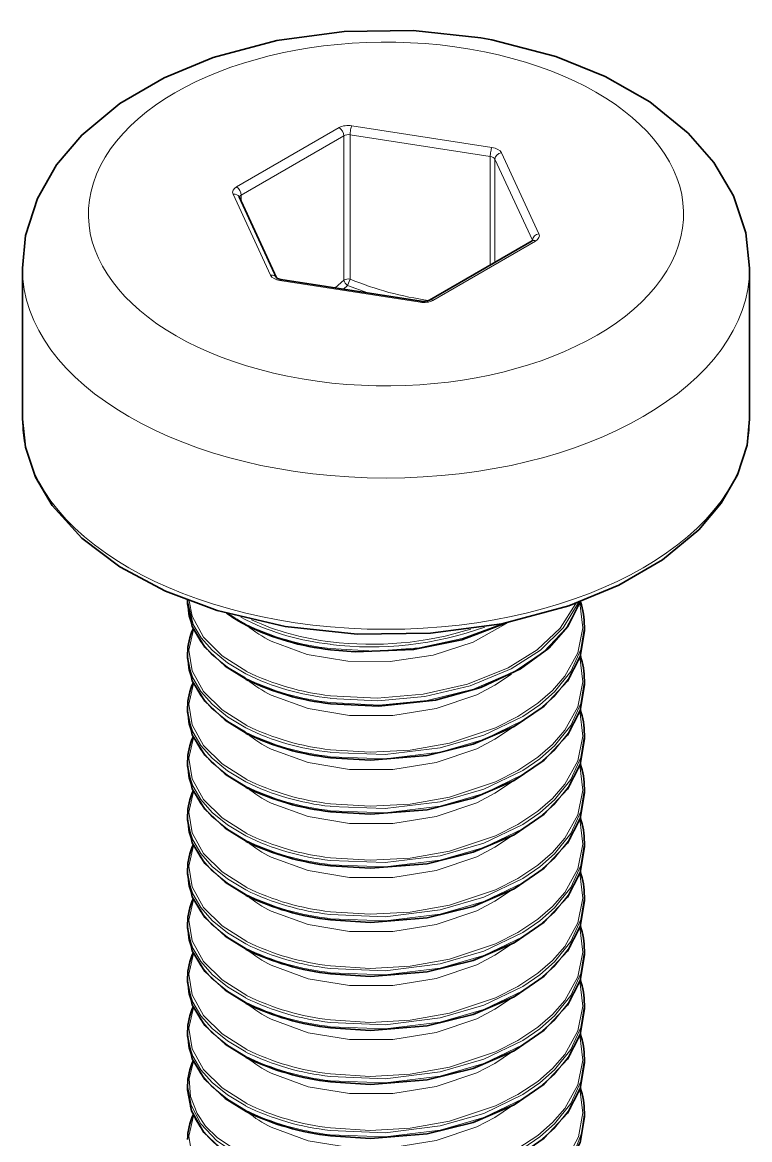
# Model space of a CAD drawing. Extents: x -131 to 1002, y -402 to 783.
# Drawn here: x 711.12 to 716.62, y 747.35 to 755.8 of the extents above; entities that cross this region are included whole.
import ezdxf

# ---------------------------------------------------------------- set-up
doc = ezdxf.new("R2010")
doc.units = 0

msp = doc.modelspace()

# ---------------------------------------------------------------- linework, layer by layer
at = {"color": 7, "lineweight": 13, "ltscale": 0.022391}
for p, q in [((713.5197, 755.0027), (712.7441, 754.5548)), ((714.229, 753.6975), (715.0046, 754.1454))]:
    msp.add_line(p, q, dxfattribs=at)
at = {"color": 7, "lineweight": 13, "ltscale": 0.026804}
for p, q in [((714.6759, 754.8537), (713.6163, 755.0176)), ((714.663, 754.785), (713.6034, 754.9489)), ((713.0728, 753.8465), (714.1324, 753.6826))]:
    msp.add_line(p, q, dxfattribs=at)
at = {"color": 7, "lineweight": 13, "ltscale": 0.022392}
msp.add_line((713.5551, 754.9414), (712.7794, 754.4936), dxfattribs=at)
at = {"color": 7, "lineweight": 13, "ltscale": 0.027277}
for p, q in [((713.5551, 753.8503), (713.5551, 754.9414)), ((713.6034, 753.8578), (713.6034, 754.9489))]:
    msp.add_line(p, q, dxfattribs=at)
at = {"color": 7, "lineweight": 13, "ltscale": 0.01686}
for p, q in [((715.0305, 754.2011), (714.7466, 754.8129)), ((712.7182, 754.4991), (713.0021, 753.8873))]:
    msp.add_line(p, q, dxfattribs=at)
at = {"color": 7, "lineweight": 13, "ltscale": 0.0205}
msp.add_line((714.663, 753.965), (714.663, 754.785), dxfattribs=at)
at = {"color": 7, "lineweight": 13, "ltscale": 0.016861}
msp.add_line((714.9822, 754.1528), (714.6983, 754.7646), dxfattribs=at)
at = {"color": 7, "lineweight": 13, "ltscale": 0.019479}
msp.add_line((714.6983, 753.9854), (714.6983, 754.7646), dxfattribs=at)
at = {"color": 7, "lineweight": 35, "ltscale": 0.01686}
msp.add_line((712.7635, 754.4793), (713.0474, 753.8676), dxfattribs=at)
at = {"color": 7, "lineweight": 13, "ltscale": 0.001213}
msp.add_line((712.7794, 754.4451), (712.7794, 754.4936), dxfattribs=at)
at = {"color": 7, "lineweight": 35, "ltscale": 0.022392}
msp.add_line((714.204, 753.7), (714.9797, 754.1478), dxfattribs=at)
at = {"color": 7, "lineweight": 35, "ltscale": 0.000189516}
msp.add_line((714.9797, 754.1478), (714.9857, 754.1524), dxfattribs=at)
at = {"color": 7, "lineweight": 35, "ltscale": 0.028577}
for p, q in [((711.1244, 752.7987), (711.1244, 753.9418)), ((716.6244, 752.7988), (716.6244, 753.9419))]:
    msp.add_line(p, q, dxfattribs=at)
at = {"color": 7, "lineweight": 13, "ltscale": 0.001325}
msp.add_line((713.6034, 753.8578), (713.584, 753.8085), dxfattribs=at)
at = {"color": 7, "lineweight": 35, "ltscale": 0.026804}
msp.add_line((713.0804, 753.8551), (714.14, 753.6912), dxfattribs=at)
at = {"color": 7, "lineweight": 13, "ltscale": 0.002202}
msp.add_line((713.4893, 753.7919), (713.5551, 753.8503), dxfattribs=at)
at = {"color": 7, "lineweight": 13, "ltscale": 0.001009}
msp.add_line((713.5537, 753.7819), (713.584, 753.8085), dxfattribs=at)
at = {"color": 7, "lineweight": 13, "ltscale": 0.004038}
msp.add_line((713.7359, 753.7537), (713.584, 753.8085), dxfattribs=at)
at = {"color": 7, "lineweight": 35, "ltscale": 0.000804138}
for p, q in [((712.3744, 751.4042), (712.3744, 751.4364)), ((712.3744, 750.996), (712.3744, 751.0281)), ((712.3744, 750.1795), (712.3744, 750.2117)), ((712.3744, 749.7712), (712.3744, 749.8034)), ((715.3744, 749.1589), (715.3744, 749.191)), ((715.3744, 748.7506), (715.3744, 748.7828)), ((712.3744, 748.1382), (712.3744, 748.1704)), ((712.3744, 747.73), (712.3744, 747.7621))]:
    msp.add_line(p, q, dxfattribs=at)
at = {"color": 7, "lineweight": 13, "ltscale": 0.001049}
msp.add_line((712.8144, 751.283), (712.7774, 751.3027), dxfattribs=at)
at = {"color": 7, "lineweight": 35, "ltscale": 0.000802612}
for p, q in [((715.3744, 751.2001), (715.3744, 751.2322)), ((715.3744, 750.7919), (715.3744, 750.824)), ((712.3744, 750.5878), (712.3744, 750.6199)), ((715.3744, 750.3837), (715.3744, 750.4158)), ((715.3744, 749.9754), (715.3744, 750.0075)), ((715.3744, 749.5671), (715.3744, 749.5992)), ((712.3744, 749.363), (712.3744, 749.3951)), ((712.3744, 748.9548), (712.3744, 748.9869)), ((712.3744, 748.5465), (712.3744, 748.5786)), ((715.3744, 748.3424), (715.3744, 748.3745)), ((715.3744, 747.9341), (715.3744, 747.9662)), ((715.3744, 747.5259), (715.3744, 747.558))]:
    msp.add_line(p, q, dxfattribs=at)
at = {"color": 7, "lineweight": 35}
for points in [[(711.1244, 753.9418), (711.1487, 754.1881), (711.238, 754.4677), (711.3824, 754.7206), (711.5734, 754.946), (711.8618, 755.1849), (712.196, 755.3801), (712.5673, 755.5331), (713.05, 755.6616), (713.5593, 755.7296), (714.0786, 755.7361), (714.5913, 755.6813)], [(716.6244, 753.9419), (716.5957, 754.2086), (716.5021, 754.4866), (716.3531, 754.7391), (716.1604, 754.9608), (715.8691, 755.1972), (715.5325, 755.3899), (715.1594, 755.5405), (714.675, 755.6663), (714.5913, 755.6813)], [(713.1116, 751.2321), (712.5971, 751.3535), (712.2065, 751.4998), (711.8622, 751.6837), (711.5738, 751.9011), (711.3503, 752.1473), (711.2233, 752.3621), (711.1471, 752.5878), (711.1244, 752.7987)], [(713.1116, 751.2321), (713.6566, 751.1738), (714.2103, 751.1808), (714.7506, 751.2529), (715.2558, 751.3873), (715.6355, 751.5436), (715.9663, 751.7366), (716.2389, 751.9619), (716.41, 752.1635), (716.5325, 752.3777), (716.605, 752.6041), (716.6244, 752.7988)], [(715.3436, 751.4186), (715.2496, 751.2319), (715.1059, 751.069), (714.8926, 750.9121), (714.5918, 750.7705), (714.2479, 750.6757), (713.8198, 750.63), (713.4552, 750.648)], [(712.3744, 751.4042), (712.4088, 751.2311), (712.5035, 751.0752), (712.6577, 750.9321), (712.8177, 750.8338)], [(714.7786, 751.2585), (714.4489, 751.1322), (714.0828, 751.0576), (713.6407, 751.0405), (713.4552, 751.0563)], [(715.3744, 751.2001), (715.3422, 751.006), (715.247, 750.8199), (715.0715, 750.6305), (714.8429, 750.4755), (714.5339, 750.342), (714.1856, 750.2562), (713.7573, 750.2211), (713.4552, 750.2397)], [(712.3744, 750.996), (712.4088, 750.8229), (712.5035, 750.6669), (712.6577, 750.5239), (712.8177, 750.4255)], [(715.3744, 750.7919), (715.3422, 750.5978), (715.247, 750.4116), (715.0715, 750.2223), (714.8429, 750.0672), (714.534, 749.9338), (714.1856, 749.8479), (713.7573, 749.8129), (713.4552, 749.8315)], [(712.3744, 750.5878), (712.4088, 750.4147), (712.5035, 750.2587), (712.6577, 750.1157), (712.8177, 750.0173)], [(715.3744, 750.3837), (715.3422, 750.1895), (715.247, 750.0034), (715.0715, 749.814), (714.8429, 749.6589), (714.534, 749.5256), (714.1856, 749.4397), (713.7573, 749.4046), (713.4552, 749.4233)], [(712.3744, 750.1795), (712.4088, 750.0064), (712.5035, 749.8505), (712.6577, 749.7074), (712.8177, 749.6091)], [(715.3744, 749.9754), (715.3422, 749.7812), (715.247, 749.5951), (715.0715, 749.4058), (714.8429, 749.2507), (714.5339, 749.1173), (714.1856, 749.0314), (713.7573, 748.9963), (713.4552, 749.015)], [(712.3744, 749.7712), (712.4088, 749.5981), (712.5035, 749.4422), (712.6577, 749.2992), (712.8177, 749.2008)], [(715.3744, 749.5671), (715.3422, 749.373), (715.247, 749.1869), (715.0715, 748.9976), (714.8429, 748.8425), (714.5339, 748.709), (714.1856, 748.6232), (713.7573, 748.5881), (713.4552, 748.6068)], [(712.3744, 749.363), (712.4088, 749.1899), (712.5035, 749.0339), (712.6577, 748.8909), (712.8177, 748.7925)], [(715.3744, 749.1589), (715.3422, 748.9648), (715.247, 748.7786), (715.0715, 748.5893), (714.8429, 748.4342), (714.5339, 748.3008), (714.1856, 748.215), (713.7573, 748.1799), (713.4552, 748.1985)], [(712.3744, 748.9548), (712.4088, 748.7816), (712.5035, 748.6257), (712.6577, 748.4827), (712.8177, 748.3843)], [(715.3744, 748.7506), (715.3422, 748.5565), (715.247, 748.3704), (715.0715, 748.181), (714.8429, 748.026), (714.5339, 747.8926), (714.1856, 747.8067), (713.7573, 747.7716), (713.4552, 747.7903)], [(712.3744, 748.5465), (712.4088, 748.3734), (712.5035, 748.2175), (712.6577, 748.0745), (712.8177, 747.9761)], [(715.3744, 748.3424), (715.3422, 748.1483), (715.247, 747.9622), (715.0715, 747.7728), (714.8429, 747.6177), (714.5339, 747.4843), (714.1856, 747.3984), (713.7573, 747.3634), (713.4552, 747.382)], [(712.3744, 748.1382), (712.4088, 747.9651), (712.5035, 747.8092), (712.6577, 747.6662), (712.8177, 747.5678)], [(715.3744, 747.9341), (715.3422, 747.7401), (715.247, 747.5539), (715.0715, 747.3645), (714.8429, 747.2095), (714.534, 747.076), (714.1856, 746.9902), (713.7573, 746.9551), (713.4552, 746.9738)], [(712.3744, 747.73), (712.4033, 747.571), (712.497, 747.409), (712.6557, 747.2594), (712.8177, 747.1595)], [(715.3744, 747.5259), (715.3422, 747.3318), (715.247, 747.1456), (715.0715, 746.9563), (714.8429, 746.8012), (714.5339, 746.6678), (714.1856, 746.5819), (713.7573, 746.5469), (713.4552, 746.5656)]]:
    msp.add_lwpolyline(points, dxfattribs=at)
at = {"color": 7, "lineweight": 13}
for points in [[(712.8144, 750.8747), (712.676, 750.9575), (712.5591, 751.0526), (712.4763, 751.1467), (712.4166, 751.2477), (712.3744, 751.4301)], [(712.8208, 750.8933), (712.6348, 751.0115), (712.4937, 751.1522), (712.408, 751.3094), (712.3851, 751.4261)], [(715.3428, 751.4182), (715.238, 751.2197), (715.0694, 751.0428), (714.8503, 750.8947), (714.5353, 750.7585), (714.1861, 750.6728), (713.8216, 750.6385), (713.452, 750.6567)], [(715.329, 751.4132), (715.215, 751.2219), (715.0419, 751.0527), (714.8221, 750.9116), (714.511, 750.7828), (714.1689, 750.7021), (713.8129, 750.6705), (713.452, 750.6889)], [(715.3408, 751.4103), (715.3638, 751.2212), (715.3244, 751.0334), (715.2259, 750.8561), (715.1333, 750.7496), (715.0213, 750.6523), (714.8706, 750.5523), (714.7018, 750.4673), (714.3534, 750.3511), (714.0568, 750.2986), (713.7537, 750.2817), (713.454, 750.3005)], [(712.813, 750.8433), (712.6749, 750.9261), (712.5583, 751.0212), (712.4744, 751.1172), (712.4146, 751.2201), (712.3845, 751.3113), (712.3744, 751.4042)], [(715.3097, 751.4061), (715.1912, 751.2205), (715.0166, 751.057), (714.798, 750.921), (714.4914, 750.7974), (714.1556, 750.7202), (713.807, 750.6903), (713.454, 750.7087)], [(713.0051, 751.1226), (713.2794, 751.0215), (713.5865, 750.9701), (713.9065, 750.9677), (714.2303, 751.0152), (714.5347, 751.1136), (714.7984, 751.2626)], [(714.7531, 751.2534), (714.451, 751.1407), (714.124, 751.0715), (713.7864, 751.0462), (713.452, 751.065)], [(712.8208, 750.485), (712.6357, 750.6025), (712.4951, 750.7421), (712.409, 750.8983), (712.3845, 751.0544), (712.4179, 751.2099)], [(715.3744, 751.2322), (715.348, 751.0585), (715.2709, 750.892), (715.1483, 750.7389), (715.0373, 750.6409), (714.9096, 750.553), (714.6147, 750.4105), (714.2841, 750.3151), (713.8684, 750.2639), (713.452, 750.2806)], [(715.3744, 751.2001), (715.348, 751.0264), (715.2709, 750.8599), (715.1483, 750.7068), (715.0373, 750.6088), (714.9096, 750.5209), (714.6147, 750.3784), (714.2841, 750.283), (713.8684, 750.2318), (713.452, 750.2485)], [(712.8144, 750.4664), (712.676, 750.5492), (712.5591, 750.6443), (712.4748, 750.7405), (712.4147, 750.8437), (712.3845, 750.9351), (712.3744, 751.0281)], [(712.813, 750.435), (712.6749, 750.5178), (712.5583, 750.613), (712.4744, 750.7089), (712.4146, 750.8118), (712.3845, 750.9031), (712.3744, 750.996)], [(715.3408, 751.002), (715.3638, 750.8129), (715.3244, 750.6252), (715.2259, 750.4478), (715.1333, 750.3414), (715.0213, 750.2441), (714.8706, 750.144), (714.7018, 750.059), (714.3534, 749.9428), (714.0568, 749.8903), (713.7537, 749.8734), (713.454, 749.8922)], [(713.0051, 750.7143), (713.2851, 750.6118), (713.5988, 750.5608), (713.925, 750.5607), (714.2533, 750.6124), (714.5601, 750.7166), (714.6986, 750.7883), (714.8227, 750.8728)], [(715.3744, 750.824), (715.348, 750.6503), (715.2709, 750.4838), (715.1483, 750.3306), (715.0373, 750.2326), (714.9096, 750.1447), (714.6147, 750.0023), (714.2841, 749.9069), (713.8684, 749.8557), (713.452, 749.8724)], [(712.8208, 750.0768), (712.6357, 750.1942), (712.4951, 750.3339), (712.409, 750.4901), (712.3845, 750.6462), (712.4179, 750.8016)], [(715.3744, 750.7919), (715.348, 750.6182), (715.2709, 750.4517), (715.1483, 750.2985), (715.0373, 750.2005), (714.9096, 750.1126), (714.6147, 749.9702), (714.2841, 749.8747), (713.8684, 749.8235), (713.452, 749.8403)], [(712.8144, 750.0582), (712.676, 750.141), (712.5591, 750.2361), (712.4748, 750.3323), (712.4147, 750.4354), (712.3845, 750.5268), (712.3744, 750.6199)], [(712.813, 750.0267), (712.6749, 750.1096), (712.5583, 750.2047), (712.4744, 750.3007), (712.4146, 750.4036), (712.3845, 750.4948), (712.3744, 750.5878)], [(715.3408, 750.5938), (715.3638, 750.4047), (715.3244, 750.217), (715.2259, 750.0396), (715.1333, 749.9332), (715.0213, 749.8358), (714.8706, 749.7358), (714.7018, 749.6508), (714.3534, 749.5345), (714.0568, 749.4821), (713.7537, 749.4652), (713.454, 749.484)], [(713.0051, 750.306), (713.2851, 750.2036), (713.5988, 750.1526), (713.925, 750.1525), (714.2533, 750.2041), (714.5601, 750.3083), (714.6986, 750.3801), (714.8227, 750.4645)], [(715.3744, 750.4158), (715.348, 750.242), (715.2709, 750.0756), (715.1483, 749.9224), (715.0373, 749.8243), (714.9096, 749.7365), (714.6147, 749.5941), (714.2841, 749.4986), (713.8684, 749.4474), (713.452, 749.4642)], [(712.8208, 749.6686), (712.6357, 749.7859), (712.4951, 749.9257), (712.409, 750.0818), (712.3845, 750.2379), (712.4179, 750.3934)], [(715.3744, 750.3837), (715.348, 750.2099), (715.2709, 750.0434), (715.1483, 749.8903), (715.0373, 749.7922), (714.9096, 749.7043), (714.6147, 749.5619), (714.2841, 749.4664), (713.8684, 749.4153), (713.452, 749.432)], [(712.8144, 749.65), (712.676, 749.7327), (712.5591, 749.8278), (712.4748, 749.924), (712.4147, 750.0272), (712.3845, 750.1185), (712.3744, 750.2117)], [(712.813, 749.6185), (712.6749, 749.7014), (712.5583, 749.7965), (712.4744, 749.8925), (712.4146, 749.9954), (712.3845, 750.0865), (712.3744, 750.1795)], [(715.3408, 750.1855), (715.3638, 749.9965), (715.3244, 749.8087), (715.2259, 749.6313), (715.1333, 749.5249), (715.0213, 749.4276), (714.8706, 749.3276), (714.7018, 749.2425), (714.3534, 749.1263), (714.0568, 749.0738), (713.7537, 749.0569), (713.454, 749.0757)], [(713.0051, 749.8978), (713.2851, 749.7953), (713.5988, 749.7443), (713.9251, 749.7443), (714.2533, 749.7959), (714.5601, 749.9001), (714.6986, 749.9719), (714.8227, 750.0563)], [(712.8208, 749.2603), (712.6357, 749.3777), (712.4951, 749.5174), (712.409, 749.6736), (712.3845, 749.8297), (712.4179, 749.9852)], [(715.3744, 750.0075), (715.348, 749.8337), (715.2709, 749.6673), (715.1483, 749.5142), (715.0373, 749.4161), (714.9096, 749.3282), (714.6147, 749.1858), (714.2841, 749.0903), (713.8684, 749.0392), (713.452, 749.0559)], [(715.3744, 749.9754), (715.348, 749.8016), (715.2709, 749.6351), (715.1483, 749.482), (715.0373, 749.384), (714.9096, 749.2961), (714.6147, 749.1537), (714.2841, 749.0582), (713.8684, 749.007), (713.452, 749.0238)], [(712.8144, 749.2417), (712.676, 749.3245), (712.5591, 749.4196), (712.4748, 749.5157), (712.4147, 749.619), (712.3845, 749.7103), (712.3744, 749.8034)], [(712.813, 749.2103), (712.6749, 749.2931), (712.5583, 749.3882), (712.4744, 749.4842), (712.4146, 749.5871), (712.3845, 749.6783), (712.3744, 749.7712)], [(715.3408, 749.7773), (715.3638, 749.5882), (715.3244, 749.4005), (715.2259, 749.2231), (715.1333, 749.1166), (715.0213, 749.0193), (714.8706, 748.9193), (714.7018, 748.8342), (714.3534, 748.7181), (714.0568, 748.6656), (713.7537, 748.6487), (713.454, 748.6675)], [(713.0051, 749.4896), (713.2851, 749.3871), (713.5988, 749.3361), (713.925, 749.336), (714.2533, 749.3876), (714.5601, 749.4918), (714.6986, 749.5636), (714.8227, 749.6481)], [(712.8208, 748.8521), (712.6357, 748.9695), (712.4951, 749.1091), (712.409, 749.2654), (712.3845, 749.4214), (712.4179, 749.5769)], [(715.3744, 749.5992), (715.348, 749.4255), (715.2709, 749.259), (715.1483, 749.1059), (715.0373, 749.0079), (714.9096, 748.92), (714.6147, 748.7776), (714.2841, 748.6821), (713.8684, 748.6309), (713.452, 748.6476)], [(715.3744, 749.5671), (715.348, 749.3934), (715.2709, 749.2269), (715.1483, 749.0737), (715.0373, 748.9757), (714.9096, 748.8879), (714.6147, 748.7454), (714.2841, 748.65), (713.8684, 748.5988), (713.452, 748.6155)], [(712.8144, 748.8334), (712.676, 748.9163), (712.5591, 749.0114), (712.4748, 749.1075), (712.4147, 749.2107), (712.3845, 749.302), (712.3744, 749.3951)], [(712.813, 748.802), (712.6749, 748.8849), (712.5583, 748.98), (712.4744, 749.0759), (712.4146, 749.1788), (712.3845, 749.27), (712.3744, 749.363)], [(715.3408, 749.369), (715.3638, 749.1799), (715.3244, 748.9922), (715.2259, 748.8148), (715.1333, 748.7084), (715.0213, 748.6111), (714.8706, 748.511), (714.7018, 748.426), (714.3534, 748.3098), (714.0568, 748.2573), (713.7537, 748.2404), (713.454, 748.2593)], [(713.0051, 749.0813), (713.2851, 748.9788), (713.5988, 748.9279), (713.925, 748.9277), (714.2533, 748.9794), (714.5601, 749.0836), (714.6986, 749.1553), (714.8227, 749.2398)], [(712.8208, 748.4438), (712.6357, 748.5612), (712.4951, 748.7009), (712.409, 748.8571), (712.3845, 749.0132), (712.4179, 749.1686)], [(715.3744, 749.191), (715.348, 749.0173), (715.2709, 748.8508), (715.1483, 748.6976), (715.0373, 748.5996), (714.9096, 748.5117), (714.6147, 748.3693), (714.2841, 748.2738), (713.8684, 748.2227), (713.452, 748.2394)], [(715.3744, 749.1589), (715.348, 748.9851), (715.2709, 748.8187), (715.1483, 748.6655), (715.0373, 748.5675), (714.9096, 748.4796), (714.6147, 748.3372), (714.2841, 748.2417), (713.8684, 748.1906), (713.452, 748.2073)], [(712.8144, 748.4252), (712.676, 748.508), (712.5591, 748.6031), (712.4748, 748.6992), (712.4147, 748.8024), (712.3845, 748.8938), (712.3744, 748.9869)], [(715.3408, 748.9608), (715.3638, 748.7717), (715.3244, 748.584), (715.2259, 748.4066), (715.1333, 748.3002), (715.0213, 748.2029), (714.8706, 748.1028), (714.7018, 748.0178), (714.3534, 747.9016), (714.0568, 747.8491), (713.7537, 747.8322), (713.454, 747.851)], [(712.813, 748.3937), (712.6749, 748.4766), (712.5583, 748.5717), (712.4744, 748.6677), (712.4146, 748.7706), (712.3845, 748.8618), (712.3744, 748.9548)], [(713.0051, 748.6731), (713.2851, 748.5706), (713.5988, 748.5196), (713.925, 748.5195), (714.2533, 748.5712), (714.5601, 748.6754), (714.6986, 748.7471), (714.8227, 748.8315)], [(712.8208, 748.0355), (712.6357, 748.153), (712.4951, 748.2926), (712.409, 748.4489), (712.3845, 748.605), (712.4179, 748.7604)], [(715.3744, 748.7828), (715.348, 748.609), (715.2709, 748.4425), (715.1483, 748.2894), (715.0373, 748.1914), (714.9096, 748.1035), (714.6147, 747.9611), (714.2841, 747.8656), (713.8684, 747.8145), (713.452, 747.8312)], [(715.3744, 748.7506), (715.348, 748.5769), (715.2709, 748.4104), (715.1483, 748.2573), (715.0373, 748.1592), (714.9096, 748.0714), (714.6147, 747.929), (714.2841, 747.8334), (713.8684, 747.7823), (713.452, 747.799)], [(712.8144, 748.017), (712.676, 748.0997), (712.5591, 748.1948), (712.4748, 748.291), (712.4147, 748.3942), (712.3845, 748.4855), (712.3744, 748.5786)], [(712.813, 747.9855), (712.6749, 748.0684), (712.5583, 748.1635), (712.4744, 748.2595), (712.4146, 748.3624), (712.3845, 748.4536), (712.3744, 748.5465)], [(715.3408, 748.5526), (715.3638, 748.3635), (715.3244, 748.1757), (715.2259, 747.9983), (715.1333, 747.8919), (715.0213, 747.7946), (714.8706, 747.6946), (714.7018, 747.6095), (714.3534, 747.4933), (714.0568, 747.4408), (713.7537, 747.424), (713.454, 747.4427)], [(713.0051, 748.2648), (713.2851, 748.1624), (713.5988, 748.1113), (713.925, 748.1113), (714.2533, 748.1629), (714.5601, 748.2671), (714.6986, 748.3389), (714.8227, 748.4233)], [(715.3744, 748.3745), (715.348, 748.2008), (715.2709, 748.0343), (715.1483, 747.8812), (715.0373, 747.7831), (714.9096, 747.6953), (714.6147, 747.5528), (714.2841, 747.4573), (713.8684, 747.4062), (713.452, 747.4229)], [(712.8208, 747.6273), (712.6357, 747.7448), (712.4951, 747.8844), (712.409, 748.0406), (712.3845, 748.1967), (712.4179, 748.3522)], [(715.3744, 748.3424), (715.348, 748.1686), (715.2709, 748.0021), (715.1483, 747.849), (715.0373, 747.751), (714.9096, 747.6631), (714.6147, 747.5207), (714.2841, 747.4252), (713.8684, 747.374), (713.452, 747.3907)], [(712.8144, 747.6087), (712.676, 747.6915), (712.5591, 747.7866), (712.4748, 747.8828), (712.4147, 747.986), (712.3845, 748.0773), (712.3744, 748.1704)], [(712.813, 747.5773), (712.6749, 747.6601), (712.5583, 747.7552), (712.4744, 747.8512), (712.4146, 747.9541), (712.3845, 748.0453), (712.3744, 748.1382)], [(715.3408, 748.1443), (715.3638, 747.9552), (715.3244, 747.7675), (715.2259, 747.5901), (715.1333, 747.4836), (715.0213, 747.3864), (714.8706, 747.2863), (714.7018, 747.2013), (714.3534, 747.0851), (714.0568, 747.0326), (713.7537, 747.0157), (713.454, 747.0345)], [(713.0051, 747.8566), (713.2851, 747.7541), (713.5988, 747.7031), (713.925, 747.703), (714.2533, 747.7546), (714.5601, 747.8589), (714.6986, 747.9306), (714.8227, 748.0151)], [(715.3744, 747.9662), (715.348, 747.7925), (715.2709, 747.626), (715.1483, 747.4729), (715.0373, 747.3749), (714.9096, 747.287), (714.6147, 747.1445), (714.2841, 747.0491), (713.8684, 746.9979), (713.452, 747.0146)], [(712.4179, 747.9439), (712.3859, 747.8128), (712.3953, 747.6803), (712.4453, 747.5515), (712.5105, 747.4568), (712.5966, 747.369), (712.8208, 747.2191)], [(715.3744, 747.9341), (715.348, 747.7604), (715.2709, 747.5939), (715.1483, 747.4408), (715.0373, 747.3428), (714.9096, 747.2549), (714.6147, 747.1124), (714.2841, 747.017), (713.8684, 746.9658), (713.452, 746.9825)], [(712.3744, 747.7621), (712.4001, 747.6145), (712.4753, 747.4738), (712.5948, 747.3459), (712.8144, 747.2004)], [(713.454, 746.6262), (713.8257, 746.6082), (714.1996, 746.645), (714.5565, 746.7362), (714.8753, 746.8807), (715.0765, 747.0229), (715.2319, 747.1901), (715.3306, 747.3763), (715.3641, 747.5558), (715.3408, 747.736)], [(712.8208, 746.8108), (712.6359, 746.9281), (712.4953, 747.0676), (712.4092, 747.2236), (712.3845, 747.3796), (712.4176, 747.535)], [(713.0051, 747.4483), (713.2851, 747.3458), (713.5988, 747.2949), (713.925, 747.2947), (714.2533, 747.3464), (714.5601, 747.4506), (714.6986, 747.5223), (714.8227, 747.6068)], [(713.452, 746.6064), (713.7938, 746.5877), (714.1384, 746.615), (714.4715, 746.6881), (714.7775, 746.8065), (715.04, 746.9688), (715.155, 747.0716), (715.2487, 747.1842), (715.3108, 747.2896), (715.3525, 747.3995), (715.3744, 747.558)], [(715.3744, 747.5259), (715.348, 747.3522), (715.2709, 747.1857), (715.1483, 747.0325), (715.0373, 746.9345), (714.9096, 746.8466), (714.6147, 746.7042), (714.2841, 746.6087), (713.8684, 746.5576), (713.452, 746.5743)]]:
    msp.add_lwpolyline(points, dxfattribs=at)
at = {"color": 7, "lineweight": 35}
for centre, radius, start, end in [((713.0861, 753.9194), 0.0644, 232.3851, 264.99437), ((714.1587, 753.7958), 0.1061, 259.87854, 295.29891), ((714.7667, 751.231), 0.6077, 0.12197, 18.01725), ((713.3696, 752.3207), 1.2116, 234.69429, 242.90322), ((713.6608, 752.9649), 1.9189, 243.92651, 263.85408), ((712.8387, 751.0256), 0.4644, 155.80319, 179.69496), ((714.7665, 750.8227), 0.6079, 0.12424, 18.15022), ((713.6608, 752.5566), 1.9189, 243.92651, 263.85408), ((712.8387, 750.6174), 0.4644, 155.80319, 179.69496), ((714.7665, 750.4144), 0.6079, 0.12424, 18.15022), ((712.8387, 750.2092), 0.4644, 155.80319, 179.69496), ((713.6608, 752.1484), 1.9189, 243.92651, 263.85408), ((714.7665, 750.0062), 0.6079, 0.12424, 18.15022), ((712.8387, 749.8009), 0.4644, 155.80319, 179.69496), ((713.6608, 751.7401), 1.9189, 243.92651, 263.85407), ((714.7665, 749.598), 0.6079, 0.12424, 18.15022), ((712.8387, 749.3927), 0.4644, 155.80319, 179.69496), ((713.6608, 751.3319), 1.9189, 243.92651, 263.85407), ((714.7665, 749.1897), 0.6079, 0.12424, 18.15022), ((712.8387, 748.9844), 0.4644, 155.80319, 179.69496), ((713.6608, 750.9236), 1.9189, 243.92651, 263.85407), ((714.7665, 748.7814), 0.6079, 0.12424, 18.15022), ((713.6608, 750.5154), 1.9189, 243.92651, 263.85408), ((712.8387, 748.5762), 0.4644, 155.80319, 179.69496), ((714.7665, 748.3732), 0.6079, 0.12424, 18.15022), ((713.6608, 750.1072), 1.9189, 243.92651, 263.85407), ((712.8387, 748.1679), 0.4644, 155.80319, 179.69496), ((714.7665, 747.965), 0.6079, 0.12424, 18.15022), ((712.839, 747.7596), 0.4647, 155.79551, 179.68864), ((713.6608, 749.6989), 1.9189, 243.92651, 263.85408), ((714.7656, 747.5566), 0.6088, 0.13681, 18.13566), ((712.8387, 747.3514), 0.4644, 155.78548, 179.69426), ((713.6608, 749.2906), 1.9189, 243.92651, 263.85408)]:
    msp.add_arc(centre, radius, start, end, dxfattribs=at)
at = {"color": 7, "lineweight": 13}
for centre, radius, start, end in [((714.5071, 756.0155), 2.3388, 247.27351, 262.43118), ((713.6517, 753.8871), 0.1036, 200.80284, 229.22291), ((713.3792, 752.3535), 1.2389, 235.89677, 242.80942), ((713.6593, 752.9798), 1.9252, 243.91158, 263.82262), ((713.6602, 753.0121), 1.9256, 243.93662, 263.79879), ((713.6695, 753.0568), 1.9512, 245.42059, 263.66065), ((713.4118, 751.9493), 0.9213, 230.65605, 243.80326), ((713.7658, 753.5791), 2.5013, 262.7957, 289.99373), ((713.7642, 753.6122), 2.5143, 262.91249, 287.3881), ((713.6593, 752.5715), 1.9252, 243.91158, 263.82262), ((713.6597, 752.6052), 1.9267, 243.96575, 263.8167), ((713.6602, 752.6109), 1.9125, 243.95574, 263.81385), ((713.4118, 751.5411), 0.9213, 230.65605, 243.80326), ((713.6602, 752.2026), 1.9125, 243.95574, 263.81385), ((713.6593, 752.1633), 1.9252, 243.91158, 263.82262), ((713.6597, 752.197), 1.9267, 243.96575, 263.81671), ((713.4118, 751.1328), 0.9213, 230.65605, 243.80326), ((713.6597, 751.7887), 1.9267, 243.96575, 263.81671), ((713.6602, 751.7944), 1.9125, 243.95574, 263.81385), ((713.6593, 751.7551), 1.9252, 243.91158, 263.82262), ((713.4118, 750.7246), 0.9213, 230.65605, 243.80326), ((713.6602, 751.3792), 1.9256, 243.93662, 263.79879), ((713.6602, 751.3862), 1.9125, 243.95574, 263.81385), ((713.6593, 751.3468), 1.9252, 243.91158, 263.82262), ((713.4118, 750.3163), 0.9213, 230.65605, 243.80326), ((713.6597, 750.9719), 1.9265, 243.96044, 263.81351), ((713.6602, 750.9779), 1.9125, 243.95574, 263.81385), ((713.6593, 750.9386), 1.9252, 243.91158, 263.82262), ((713.4118, 749.9081), 0.9213, 230.65605, 243.80326), ((713.6593, 750.5303), 1.9252, 243.91158, 263.82262), ((713.6602, 750.5627), 1.9256, 243.93662, 263.79879), ((713.6602, 750.5696), 1.9125, 243.95574, 263.81385), ((713.4118, 749.4998), 0.9213, 230.65605, 243.80326), ((713.6593, 750.1221), 1.9252, 243.91158, 263.82262), ((713.6597, 750.1557), 1.9267, 243.96575, 263.81671), ((713.6602, 750.1614), 1.9125, 243.95574, 263.81385), ((713.4118, 749.0916), 0.9213, 230.65605, 243.80326), ((713.6602, 749.7532), 1.9125, 243.95574, 263.81385), ((713.6593, 749.7138), 1.9252, 243.91158, 263.82262), ((713.6597, 749.7474), 1.9267, 243.96575, 263.81671), ((713.4118, 748.6833), 0.9213, 230.65605, 243.80326), ((713.6597, 749.3392), 1.9267, 243.96575, 263.81671), ((713.6602, 749.3449), 1.9125, 243.95574, 263.81385), ((713.6593, 749.3056), 1.9252, 243.91158, 263.82262), ((713.4118, 748.2751), 0.9213, 230.65605, 243.80326)]:
    msp.add_arc(centre, radius, start, end, dxfattribs=at)
for centre, major_axis, ratio, start_param, end_param in [((713.8744, 754.3501), (2.25, 0), 0.57735, 1.285398, 7.568583), ((713.5197, 754.9619), (-0.025, 0.0433), 0.57735, 3.926991, 5.497787), ((713.5905, 754.9619), (0.1, 0), 0.57735, 1.308997, 2.356194), ((713.6163, 754.9768), (0.0076, 0.0494), 0.211325, 0.631914, 2.202711), ((713.5905, 754.921), (0.05, 0), 0.57735, 1.308997, 2.356194), ((714.6759, 754.8129), (0.0076, 0.0494), 0.211325, 0.631914, 2.202711), ((714.65, 754.7979), (0.1, 0), 0.57735, 0.261799, 1.308997), ((714.7466, 754.772), (0.0453, 0.0211), 0.788675, 1.219917, 2.790713), ((714.65, 754.7571), (0.05, 0), 0.57735, 0.261799, 1.308997), ((712.8148, 754.514), (0.1, 0), 0.57735, 2.356194, 3.403392), ((712.7441, 754.514), (-0.025, 0.0433), 0.57735, 3.926991, 5.497787), ((712.7182, 754.4583), (-0.0453, -0.0211), 0.788675, 3.141471, 4.36151), ((712.8148, 754.4732), (0.05, 0), 0.57735, 2.356194, 3.043192), ((715.0305, 754.1603), (0.0453, 0.0211), 0.788675, 1.219917, 2.790713), ((714.934, 754.1862), (0.1, 0), 0.57735, 5.497787, 6.544985), ((715.0046, 754.1045), (0.025, -0.0433), 0.57735, 2.356194, 3.141593), ((713.8744, 753.9418), (2.75, 0), 0.57735, 3.141622, 6.283214), ((713.0021, 753.8465), (-0.0453, -0.0211), 0.788675, 3.141471, 4.36151), ((713.0987, 753.9023), (0.1, 0), 0.57735, 3.403392, 4.45059), ((713.5905, 753.83), (0.05, 0), 0.57735, 1.308997, 2.356194), ((713.0728, 753.8057), (-0.0076, -0.0494), 0.211325, 3.141593, 3.773507), ((714.1583, 753.7383), (0.1, 0), 0.57735, 4.45059, 5.497787), ((714.1324, 753.6417), (-0.0076, -0.0494), 0.211325, 3.141593, 3.773507), ((714.229, 753.6567), (0.025, -0.0433), 0.57735, 2.356194, 3.141593), ((713.8744, 752.7988), (2.75, 0), 0.57735, 3.141622, 6.283214), ((713.7538, 747.7348), (1.3795, 0.0066), 0.557706, 3.30242, 3.95926)]:
    msp.add_ellipse(centre, major_axis=major_axis, ratio=ratio, start_param=start_param, end_param=end_param, dxfattribs=at)

doc.saveas('drawing.dxf')
